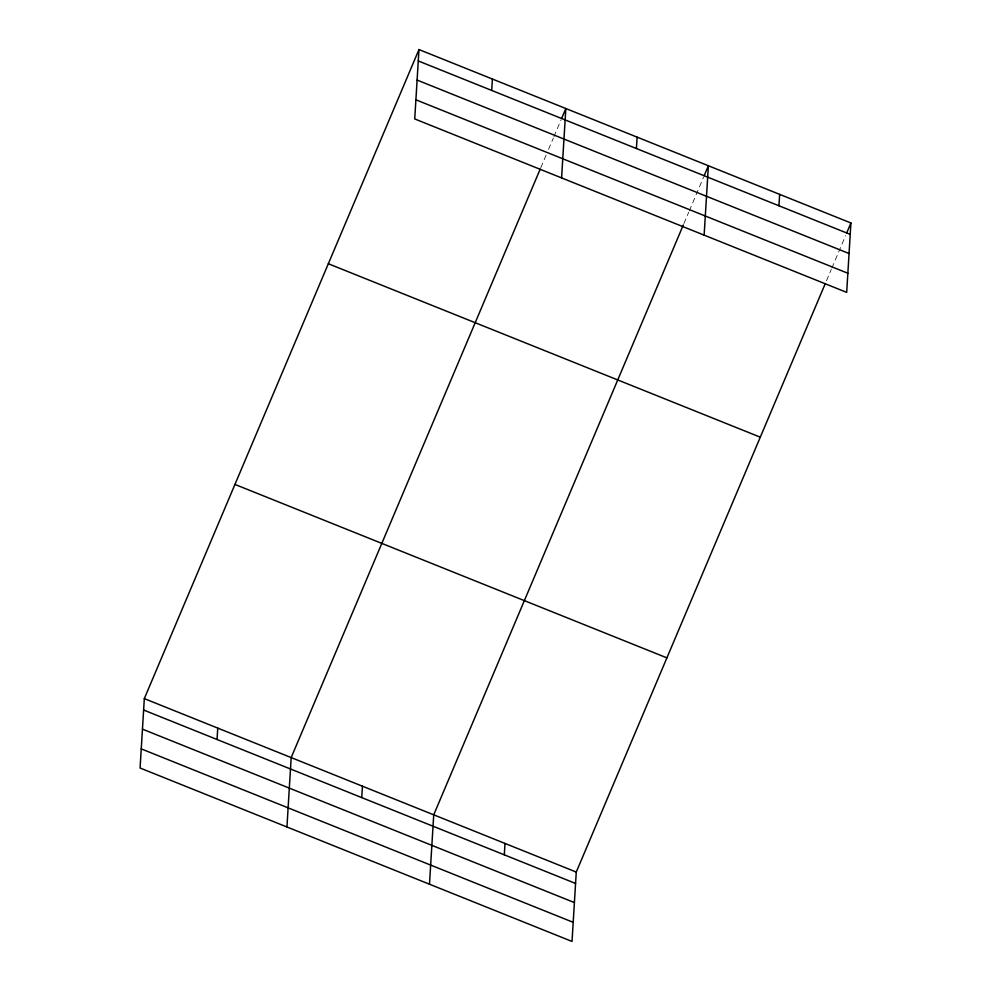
<?xml version="1.0" encoding="UTF-8"?>
<svg xmlns="http://www.w3.org/2000/svg" width="991" height="991" viewBox="0 0 991 991"><rect width="100%" height="100%" fill="white"/><g stroke="black" fill="none" stroke-linecap="round" stroke-linejoin="round"><path stroke-width="0.74" stroke-dasharray="4.96 3.72" d="M540.789 167.702L546.165 155.017M548.543 149.381L553.312 138.108M553.907 136.708L561.067 119.787M683.939 223.532L688.708 212.26M689.302 210.848L703.61 177.03M826.482 280.763L831.251 269.49M831.845 268.078L845.558 235.672"/><path stroke-width="1.49" d="M418.97 49.55L414.733 118.945L846.686 292.382L850.922 222.987L418.97 49.55L144.314 698.618L140.078 768.013L572.03 941.45L576.266 872.055L825.28 283.587M217.054 739.497L217.747 728.1M286.944 826.977L291.181 757.582L540.194 169.114M361.752 797.594L362.458 786.197M429.487 884.22L433.724 814.825L683.332 224.945M491.709 90.429L492.403 79.032M504.308 854.837L505.001 843.44M561.587 177.909L565.836 108.514L561.662 118.387M636.408 148.526L637.114 137.142M704.13 235.152L708.379 165.757L704.205 175.618M778.951 205.769L779.657 194.372M846.748 232.848L850.922 222.987M418.276 60.947L850.228 234.384M417.112 80.085L849.052 253.523M415.898 99.806L847.85 273.243M328.343 263.742L760.283 437.18M234.954 484.426L666.906 657.863M144.314 698.618L576.266 872.055M143.621 710.014L575.573 883.452M142.456 729.153L574.408 902.59M141.242 748.874L573.194 922.311"/></g></svg>
